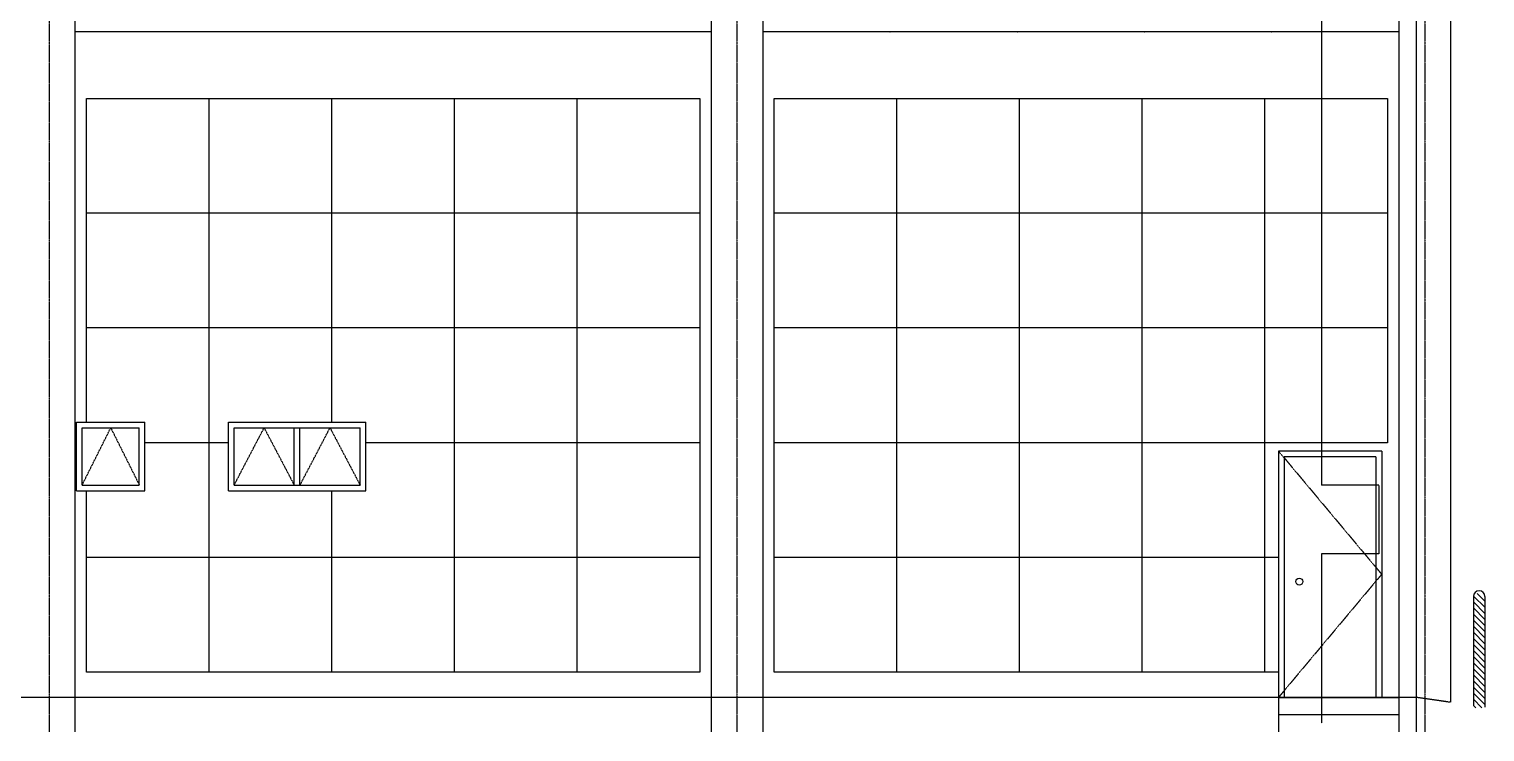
# Model space of a CAD drawing. Header units: inches. Extents: x 102027 to 175311, y -32523 to 10797.
# Drawn here: x 162536 to 175236, y -32313 to -26188 of the extents above; entities that cross this region are included whole.
import ezdxf

# ---------------------------------------------------------------- set-up
doc = ezdxf.new("R2010")
doc.units = ezdxf.units.IN
doc.header["$MEASUREMENT"] = 0
doc.linetypes.add('CENTER', pattern=[2, 1.25, -0.25, 0.25, -0.25])
doc.linetypes.add('HIDDEN', pattern=[0.375, 0.25, -0.125])
doc.layers.add('M-X-BKGD', color=8, linetype='Continuous')

msp = doc.modelspace()

# ---------------------------------------------------------------- hatches: boundary and pattern name
at = {"layer": 'M-X-BKGD'}
h = msp.add_hatch(dxfattribs=at)
h.set_pattern_fill('ANSI31', color=8, scale=300, style=0)
h.set_pattern_definition([(135, (384555.99, -67394.92), (26.516504, 26.516504), [])])
h.paths.add_polyline_path([(175136, -31154, -1), (175236, -31154), (175236, -32104), (175136, -32104)])

# ---------------------------------------------------------------- linework, layer by layer
at = {"layer": 'M-X-BKGD', "color": 8, "linetype": 'CENTER', "ltscale": 10}
for p, q in [((162711, -20883), (162711, -32313)), ((168711, -20883), (168711, -32313)), ((174711, -20883), (174711, -32313))]:
    msp.add_line(p, q, dxfattribs=at)
at = {"layer": 'M-X-BKGD', "color": 8}
for p, q in [((168486, -22463), (168486, -32313)), ((168936, -22463), (168936, -32313)), ((174486, -22463), (174486, -32313)), ((174936, -22463), (174936, -32056)), ((162936, -23016), (162936, -32313)), ((168486, -26213), (162936, -26213)), ((174486, -26213), (168936, -26213)), ((164106, -31793), (164106, -26793)), ((165176, -29613), (165176, -26793)), ((166246, -31793), (166246, -26793)), ((167316, -31793), (167316, -26793)), ((170106, -31793), (170106, -26793)), ((171176, -31793), (171176, -26793)), ((172246, -31793), (172246, -26793)), ((173316, -31793), (173316, -26793)), ((168386, -27793), (163036, -27793)), ((174386, -27793), (169036, -27793)), ((168386, -28793), (163036, -28793)), ((174386, -28793), (169036, -28793)), ((162949, -29613), (163546, -29613)), ((162949, -30213), (162949, -29613)), ((162999, -29663), (163496, -29663)), ((162999, -30163), (162999, -29663)), ((163496, -30163), (163496, -29663)), ((163546, -30213), (163546, -29613)), ((164274, -29613), (165474, -29613)), ((164274, -30213), (164274, -29613)), ((164324, -29663), (165424, -29663)), ((164324, -30163), (164324, -29663)), ((164849, -30163), (164849, -29663)), ((164899, -30163), (164899, -29663)), ((165424, -30163), (165424, -29663)), ((165474, -30213), (165474, -29613)), ((164274, -29793), (163546, -29793)), ((168386, -29793), (165474, -29793)), ((174386, -29793), (169036, -29793)), ((173436, -29866), (173436, -32013)), ((174336, -29866), (173436, -29866)), ((173486, -29916), (173486, -32013)), ((174286, -29916), (173486, -29916)), ((174286, -29916), (174286, -32013)), ((174336, -29866), (174336, -32013)), ((162949, -30213), (163546, -30213)), ((162999, -30163), (163496, -30163)), ((164274, -30213), (165474, -30213)), ((164324, -30163), (165424, -30163)), ((165176, -31793), (165176, -30213)), ((168386, -30793), (163036, -30793)), ((173436, -30793), (169036, -30793)), ((175136, -31134), (175136, -32084)), ((175236, -31134), (175236, -32098)), ((173436, -32013), (173436, -32313)), ((173436, -32013), (174486, -32013)), ((173436, -32163), (174486, -32163))]:
    msp.add_line(p, q, dxfattribs=at)
at = {"layer": 'M-X-BKGD', "color": 8, "linetype": 'HIDDEN', "ltscale": 5}
for p, q in [((174636, -25513), (174636, -32313)), ((173810, -25963), (173810, -30163)), ((173436, -29866), (174336, -30940)), ((174310, -30163), (173810, -30163)), ((174310, -30163), (174310, -30763)), ((173810, -30763), (173810, -32238)), ((174310, -30763), (173810, -30763)), ((174336, -30940), (173436, -32013)), ((174636, -32013), (150786, -32013)), ((174936, -32056), (174636, -32013))]:
    msp.add_line(p, q, dxfattribs=at)
at = {"layer": 'M-X-BKGD', "color": 8}
for points in [[(163036, -29613), (163036, -26793), (168386, -26793), (168386, -31793), (163036, -31793), (163036, -30213)], [(173436, -31793), (169036, -31793), (169036, -26793), (174386, -26793), (174386, -29793)]]:
    msp.add_lwpolyline(points, dxfattribs=at)
at = {"layer": 'M-X-BKGD', "color": 8, "linetype": 'HIDDEN', "ltscale": 20}
for points in [[(162998, -30163), (163248, -29663), (163498, -30163)], [(164324, -30163), (164586, -29663), (164849, -30163)], [(164899, -30163), (165161, -29663), (165424, -30163)]]:
    msp.add_lwpolyline(points, dxfattribs=at)
at = {"layer": 'M-X-BKGD', "color": 8}
msp.add_circle((173617, -31004), 30, dxfattribs=at)
msp.add_arc((175186, -31134), 50, 0, 180, dxfattribs=at)
at = {"layer": 'M-X-BKGD', "color": 8, "lineweight": 0}
for p in [(170046, -26213), (171156, -26213), (172266, -26213), (173376, -26213), (164106, -31793), (165176, -31793), (166246, -31793), (167316, -31793)]:
    msp.add_point(p, dxfattribs=at)

doc.saveas('drawing.dxf')
